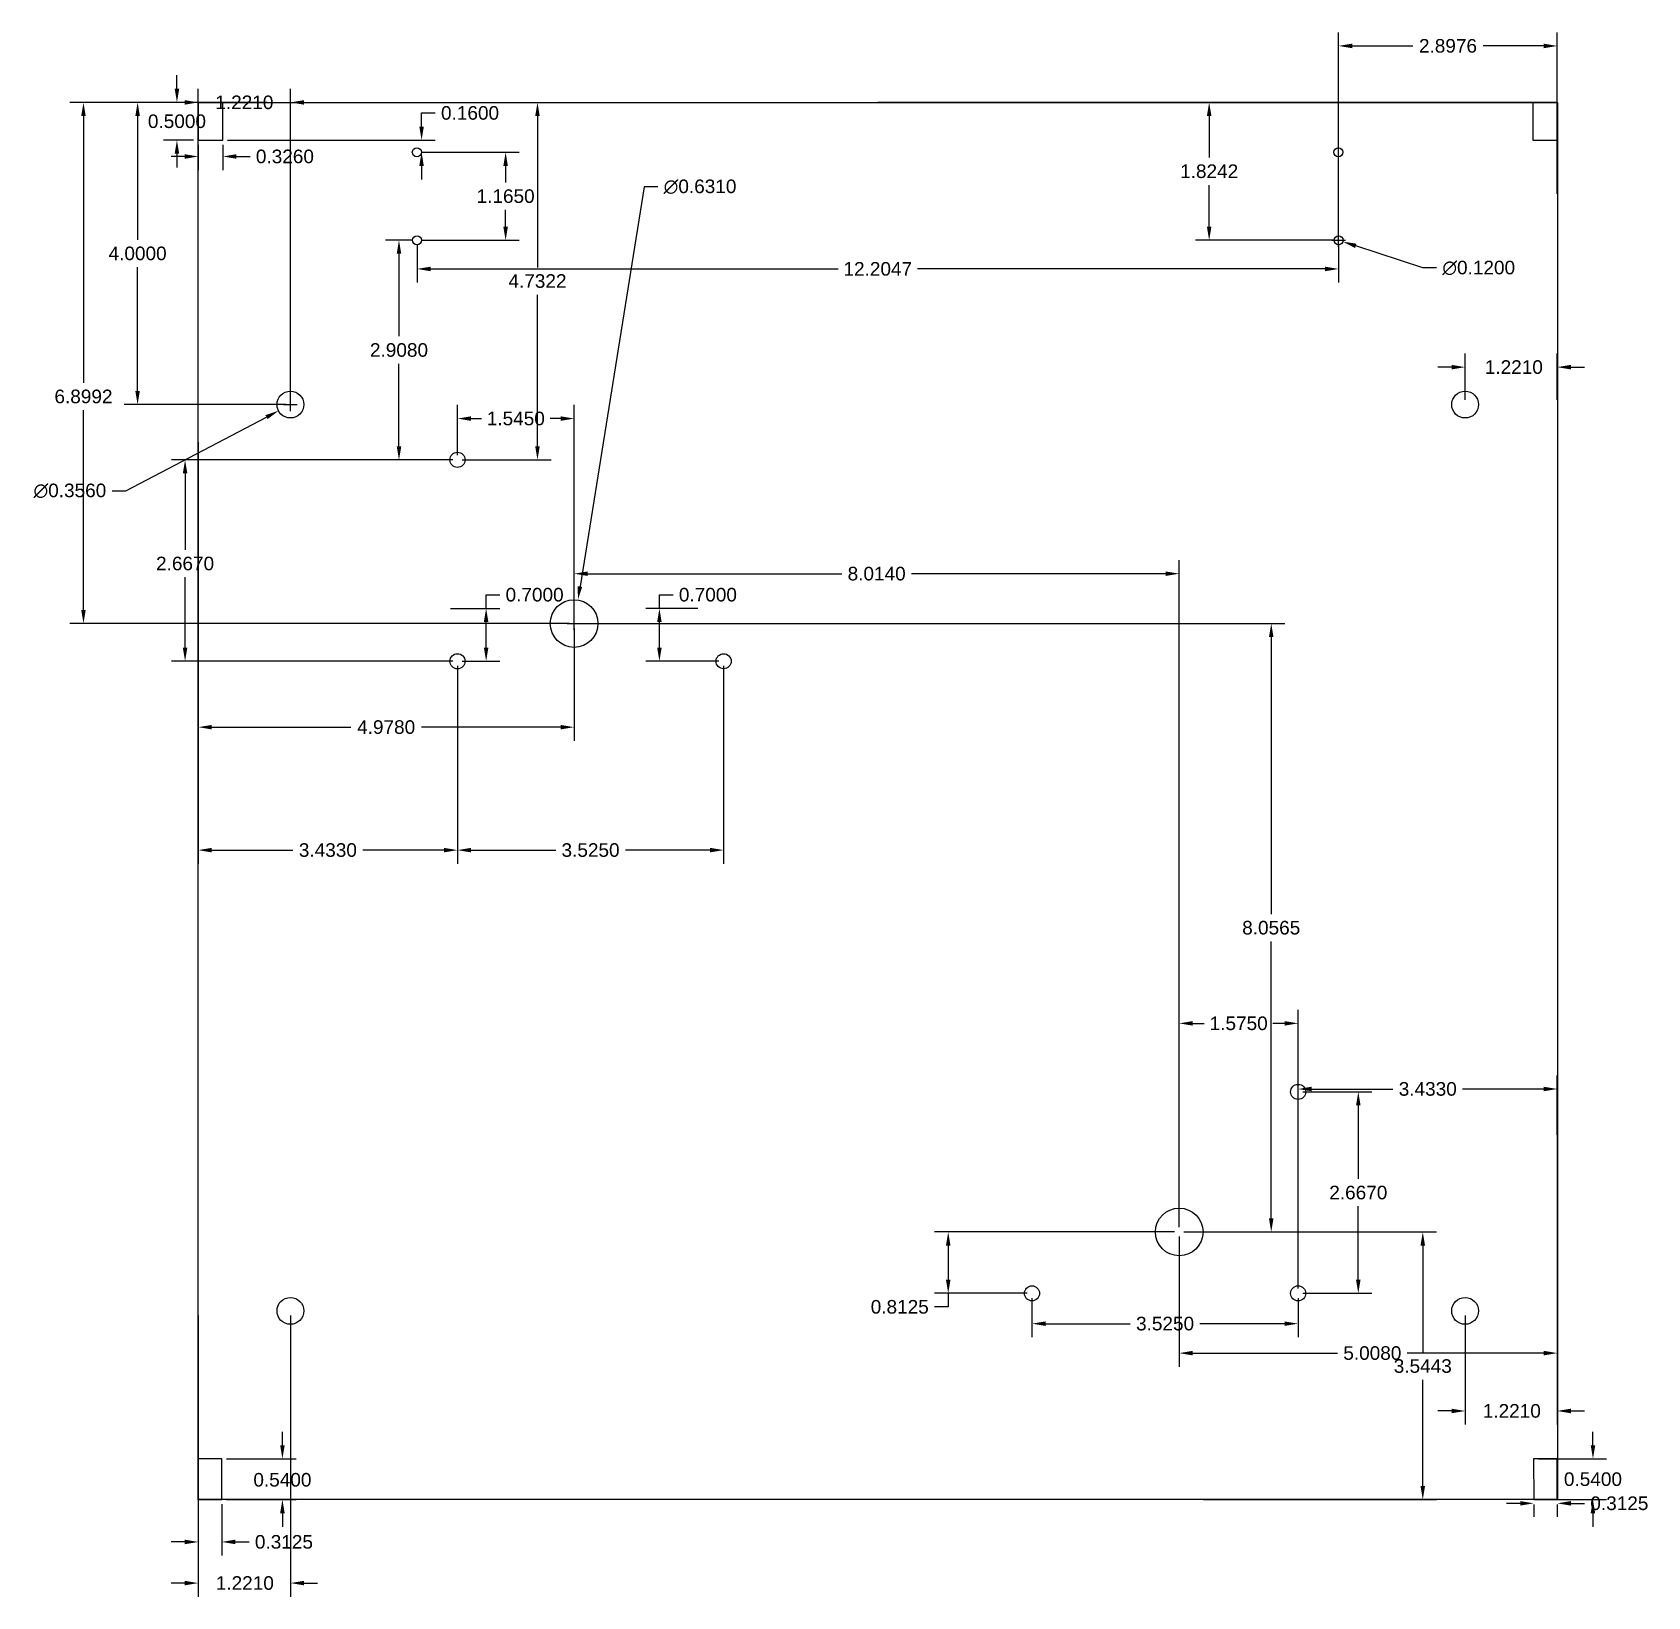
# Model space of a CAD drawing. Header units: inches. Extents: x 3.6 to 25, y 4.8 to 25.5.
import ezdxf

# ---------------------------------------------------------------- set-up
doc = ezdxf.new("R2010")
doc.units = ezdxf.units.IN
doc.header["$MEASUREMENT"] = 0
doc.layers.get('0').update_dxf_attribs({"color": 1})
doc.layers.add('dimensions', color=4, linetype='Continuous')
doc.layers.add('non-cut features', color=3, linetype='Continuous')
doc.styles.get("Standard").update_dxf_attribs({"font": 'Arial Regular.ttf'})
doc.dimstyles.get("Standard").update_dxf_attribs({"dimtxt": 0.18, "dimasz": 0.18, "dimexe": 0.18, "dimexo": 0.0625, "dimgap": 0.09, "dimtad": 0, "dimtih": 1, "dimtoh": 1, "dimdec": 4, "dimzin": 0, "dimdsep": 46, "dimtxsty": 'Standard', "dimcen": 0.09, "dimadec": 0, "dimazin": 0, "dimtfac": 1, "dimtdec": 4, "dimtofl": 0, "dimtmove": 0, "dimatfit": 3, "dimfxl": 1, "dimtolj": 1, "dimtzin": 0, "dimarcsym": 0})

# ---------------------------------------------------------------- blocks, each defined once
blk = doc.blocks.new('*D2')
at = {"layer": 'Defpoints', "color": 0, "transparency": 16777216}
for p in [(5.817, 24.573), (5.817, 20.573), (7.038, 20.573)]:
    blk.add_point(p, dxfattribs=at)
at = {"layer": 'dimensions', "color": 0, "lineweight": -2, "transparency": 16777216}
for p, q in [((5.817, 20.635), (5.817, 24.753)), ((7.038, 20.635), (7.038, 24.753)), ((5.637, 24.573), (5.457, 24.573)), ((7.218, 24.573), (7.398, 24.573))]:
    blk.add_line(p, q, dxfattribs=at)
at = {"layer": 'dimensions', "color": 0, "transparency": 16777216}
for points in [[(5.637, 24.603), (5.637, 24.543), (5.817, 24.573)], [(7.218, 24.603), (7.218, 24.543), (7.038, 24.573)]]:
    blk.add_solid(points, dxfattribs=at)
at = {"layer": 'dimensions', "color": 0, "transparency": 16777216, "insert": (6.428, 24.573), "char_height": 0.18, "attachment_point": 5}
blk.add_mtext('\\A1;1.2210', dxfattribs=at)
blk = doc.blocks.new('*D3')
at = {"layer": 'Defpoints', "color": 0, "transparency": 16777216}
for p in [(5.817, 19.573), (9.25, 17.174), (5.817, 14.673)]:
    blk.add_point(p, dxfattribs=at)
at = {"layer": 'dimensions', "color": 0, "lineweight": -2, "transparency": 16777216}
for p, q in [((5.817, 19.51), (5.817, 14.493)), ((9.25, 17.111), (9.25, 14.493)), ((5.997, 14.673), (7.072, 14.673)), ((9.07, 14.673), (7.996, 14.673))]:
    blk.add_line(p, q, dxfattribs=at)
at = {"layer": 'dimensions', "color": 0, "transparency": 16777216}
for points in [[(5.997, 14.703), (5.997, 14.643), (5.817, 14.673)], [(9.07, 14.703), (9.07, 14.643), (9.25, 14.673)]]:
    blk.add_solid(points, dxfattribs=at)
at = {"layer": 'dimensions', "color": 0, "transparency": 16777216, "insert": (7.534, 14.673), "char_height": 0.18, "attachment_point": 5}
blk.add_mtext('\\A1;3.4330', dxfattribs=at)
blk = doc.blocks.new('*D4')
at = {"layer": 'Defpoints', "color": 0, "transparency": 16777216}
for p in [(9.25, 17.174), (12.775, 17.174), (12.775, 14.673)]:
    blk.add_point(p, dxfattribs=at)
at = {"layer": 'dimensions', "color": 0, "lineweight": -2, "transparency": 16777216}
for p, q in [((9.25, 17.111), (9.25, 14.493)), ((12.775, 17.111), (12.775, 14.493)), ((9.43, 14.673), (10.551, 14.673)), ((12.595, 14.673), (11.475, 14.673))]:
    blk.add_line(p, q, dxfattribs=at)
at = {"layer": 'dimensions', "color": 0, "transparency": 16777216}
for points in [[(9.43, 14.703), (9.43, 14.643), (9.25, 14.673)], [(12.595, 14.703), (12.595, 14.643), (12.775, 14.673)]]:
    blk.add_solid(points, dxfattribs=at)
at = {"layer": 'dimensions', "color": 0, "transparency": 16777216, "insert": (11.013, 14.673), "char_height": 0.18, "attachment_point": 5}
blk.add_mtext('\\A1;3.5250', dxfattribs=at)
blk = doc.blocks.new('*D6')
at = {"layer": 'Defpoints', "color": 0, "transparency": 16777216}
for p in [(10.795, 17.674), (20.028, 17.674), (18.809, 9.617)]:
    blk.add_point(p, dxfattribs=at)
at = {"layer": 'dimensions', "color": 0, "lineweight": -2, "transparency": 16777216}
for p, q in [((10.858, 17.674), (20.208, 17.674)), ((20.028, 17.494), (20.028, 13.827)), ((20.028, 9.797), (20.028, 13.464)), ((18.872, 9.617), (20.208, 9.617))]:
    blk.add_line(p, q, dxfattribs=at)
at = {"layer": 'dimensions', "color": 0, "transparency": 16777216}
for points in [[(19.998, 17.494), (20.058, 17.494), (20.028, 17.674)], [(19.998, 9.797), (20.058, 9.797), (20.028, 9.617)]]:
    blk.add_solid(points, dxfattribs=at)
at = {"layer": 'dimensions', "color": 0, "transparency": 16777216, "insert": (20.028, 13.645), "char_height": 0.18, "attachment_point": 5}
blk.add_mtext('\\A1;8.0565', dxfattribs=at)
blk = doc.blocks.new('*D7')
at = {"layer": 'Defpoints', "color": 0, "transparency": 16777216}
for p in [(8.796, 24.573), (10.31, 24.573), (9.25, 19.84)]:
    blk.add_point(p, dxfattribs=at)
at = {"layer": 'dimensions', "color": 0, "lineweight": -2, "transparency": 16777216}
for p, q in [((8.858, 24.573), (10.49, 24.573)), ((10.31, 24.393), (10.31, 22.388)), ((10.31, 20.02), (10.31, 22.025)), ((9.313, 19.84), (10.49, 19.84))]:
    blk.add_line(p, q, dxfattribs=at)
at = {"layer": 'dimensions', "color": 0, "transparency": 16777216}
for points in [[(10.28, 24.393), (10.34, 24.393), (10.31, 24.573)], [(10.28, 20.02), (10.34, 20.02), (10.31, 19.84)]]:
    blk.add_solid(points, dxfattribs=at)
at = {"layer": 'dimensions', "color": 0, "transparency": 16777216, "insert": (10.31, 22.207), "char_height": 0.18, "attachment_point": 5}
blk.add_mtext('\\A1;4.7322', dxfattribs=at)
blk = doc.blocks.new('*D8')
at = {"layer": 'Defpoints', "color": 0, "transparency": 16777216}
for p in [(5.014, 24.573), (6.791, 24.573), (7.038, 20.573)]:
    blk.add_point(p, dxfattribs=at)
at = {"layer": 'dimensions', "color": 0, "lineweight": -2, "transparency": 16777216}
for p, q in [((6.729, 24.573), (4.834, 24.573)), ((5.014, 24.393), (5.014, 22.754)), ((5.014, 20.753), (5.014, 22.392)), ((6.976, 20.573), (4.834, 20.573))]:
    blk.add_line(p, q, dxfattribs=at)
at = {"layer": 'dimensions', "color": 0, "transparency": 16777216}
for points in [[(4.984, 24.393), (5.044, 24.393), (5.014, 24.573)], [(4.984, 20.753), (5.044, 20.753), (5.014, 20.573)]]:
    blk.add_solid(points, dxfattribs=at)
at = {"layer": 'dimensions', "color": 0, "transparency": 16777216, "insert": (5.014, 22.573), "char_height": 0.18, "attachment_point": 5}
blk.add_mtext('\\A1;4.0000', dxfattribs=at)
blk = doc.blocks.new('*D9')
at = {"layer": 'Defpoints', "color": 0, "transparency": 16777216}
for p in [(5.817, 20.135), (10.795, 17.674), (5.817, 16.301)]:
    blk.add_point(p, dxfattribs=at)
at = {"layer": 'dimensions', "color": 0, "lineweight": -2, "transparency": 16777216}
for p, q in [((5.817, 20.073), (5.817, 16.121)), ((10.795, 17.611), (10.795, 16.121)), ((5.997, 16.301), (7.839, 16.301)), ((10.615, 16.301), (8.773, 16.301))]:
    blk.add_line(p, q, dxfattribs=at)
at = {"layer": 'dimensions', "color": 0, "transparency": 16777216}
for points in [[(5.997, 16.331), (5.997, 16.271), (5.817, 16.301)], [(10.615, 16.331), (10.615, 16.271), (10.795, 16.301)]]:
    blk.add_solid(points, dxfattribs=at)
at = {"layer": 'dimensions', "color": 0, "transparency": 16777216, "insert": (8.306, 16.301), "char_height": 0.18, "attachment_point": 5}
blk.add_mtext('\\A1;4.9780', dxfattribs=at)
blk = doc.blocks.new('*D10')
at = {"layer": 'Defpoints', "color": 0, "transparency": 16777216}
for p in [(4.297, 24.573), (5.817, 24.573), (10.795, 17.674)]:
    blk.add_point(p, dxfattribs=at)
at = {"layer": 'dimensions', "color": 0, "lineweight": -2, "transparency": 16777216}
for p, q in [((5.755, 24.573), (4.117, 24.573)), ((4.297, 24.393), (4.297, 20.86)), ((4.297, 17.854), (4.297, 20.497)), ((10.733, 17.674), (4.117, 17.674))]:
    blk.add_line(p, q, dxfattribs=at)
at = {"layer": 'dimensions', "color": 0, "transparency": 16777216}
for points in [[(4.267, 24.393), (4.327, 24.393), (4.297, 24.573)], [(4.267, 17.854), (4.327, 17.854), (4.297, 17.674)]]:
    blk.add_solid(points, dxfattribs=at)
at = {"layer": 'dimensions', "color": 0, "transparency": 16777216, "insert": (4.297, 20.679), "char_height": 0.18, "attachment_point": 5}
blk.add_mtext('\\A1;6.8992', dxfattribs=at)
blk = doc.blocks.new('*D12')
at = {"layer": 'Defpoints', "color": 0, "transparency": 16777216}
for p in [(9.25, 19.84), (5.643, 17.174), (9.25, 17.174)]:
    blk.add_point(p, dxfattribs=at)
at = {"layer": 'dimensions', "color": 0, "lineweight": -2, "transparency": 16777216}
for p, q in [((9.188, 19.84), (5.463, 19.84)), ((5.643, 19.66), (5.643, 18.648)), ((5.643, 17.354), (5.643, 18.286)), ((9.188, 17.174), (5.463, 17.174))]:
    blk.add_line(p, q, dxfattribs=at)
at = {"layer": 'dimensions', "color": 0, "transparency": 16777216}
for points in [[(5.613, 19.66), (5.673, 19.66), (5.643, 19.84)], [(5.613, 17.354), (5.673, 17.354), (5.643, 17.174)]]:
    blk.add_solid(points, dxfattribs=at)
at = {"layer": 'dimensions', "color": 0, "transparency": 16777216, "insert": (5.643, 18.467), "char_height": 0.18, "attachment_point": 5}
blk.add_mtext('\\A1;2.6670', dxfattribs=at)
blk = doc.blocks.new('*D13')
at = {"layer": 'Defpoints', "color": 0, "transparency": 16777216}
for p in [(20.384, 11.472), (20.384, 8.805), (21.181, 8.805)]:
    blk.add_point(p, dxfattribs=at)
at = {"layer": 'dimensions', "color": 0, "lineweight": -2, "transparency": 16777216}
for p, q in [((20.447, 11.472), (21.361, 11.472)), ((21.181, 11.292), (21.181, 10.319)), ((21.181, 8.985), (21.181, 9.957)), ((20.447, 8.805), (21.361, 8.805))]:
    blk.add_line(p, q, dxfattribs=at)
at = {"layer": 'dimensions', "color": 0, "transparency": 16777216}
for points in [[(21.151, 11.292), (21.211, 11.292), (21.181, 11.472)], [(21.151, 8.985), (21.211, 8.985), (21.181, 8.805)]]:
    blk.add_solid(points, dxfattribs=at)
at = {"layer": 'dimensions', "color": 0, "transparency": 16777216, "insert": (21.181, 10.138), "char_height": 0.18, "attachment_point": 5}
blk.add_mtext('\\A1;2.6670', dxfattribs=at)
blk = doc.blocks.new('*D14')
at = {"layer": 'Defpoints', "color": 0, "transparency": 16777216}
for p in [(23.817, 11.573), (18.809, 9.617), (23.817, 8.013)]:
    blk.add_point(p, dxfattribs=at)
at = {"layer": 'dimensions', "color": 0, "lineweight": -2, "transparency": 16777216}
for p, q in [((23.817, 11.51), (23.817, 7.833)), ((18.809, 9.555), (18.809, 7.833)), ((18.989, 8.013), (20.904, 8.013)), ((23.637, 8.013), (21.829, 8.013))]:
    blk.add_line(p, q, dxfattribs=at)
at = {"layer": 'dimensions', "color": 0, "transparency": 16777216}
for points in [[(18.989, 8.043), (18.989, 7.983), (18.809, 8.013)], [(23.637, 8.043), (23.637, 7.983), (23.817, 8.013)]]:
    blk.add_solid(points, dxfattribs=at)
at = {"layer": 'dimensions', "color": 0, "transparency": 16777216, "insert": (21.367, 8.013), "char_height": 0.18, "attachment_point": 5}
blk.add_mtext('\\A1;5.0080', dxfattribs=at)
blk = doc.blocks.new('*D15')
at = {"layer": 'Defpoints', "color": 0, "transparency": 16777216}
for p in [(18.809, 9.617), (19.067, 6.073), (22.035, 6.073)]:
    blk.add_point(p, dxfattribs=at)
at = {"layer": 'dimensions', "color": 0, "lineweight": -2, "transparency": 16777216}
for p, q in [((18.872, 9.617), (22.215, 9.617)), ((22.035, 9.437), (22.035, 8.022)), ((22.035, 6.253), (22.035, 7.659)), ((19.13, 6.073), (22.215, 6.073))]:
    blk.add_line(p, q, dxfattribs=at)
at = {"layer": 'dimensions', "color": 0, "transparency": 16777216}
for points in [[(22.005, 9.437), (22.065, 9.437), (22.035, 9.617)], [(22.005, 6.253), (22.065, 6.253), (22.035, 6.073)]]:
    blk.add_solid(points, dxfattribs=at)
at = {"layer": 'dimensions', "color": 0, "transparency": 16777216, "insert": (22.035, 7.841), "char_height": 0.18, "attachment_point": 5}
blk.add_mtext('\\A1;3.5443', dxfattribs=at)
blk = doc.blocks.new('*D16')
at = {"layer": 'Defpoints', "color": 0, "transparency": 16777216}
for p in [(22.596, 8.573), (23.817, 8.573), (23.817, 7.247)]:
    blk.add_point(p, dxfattribs=at)
at = {"layer": 'dimensions', "color": 0, "lineweight": -2, "transparency": 16777216}
for p, q in [((22.596, 8.51), (22.596, 7.067)), ((23.817, 8.51), (23.817, 7.067)), ((22.416, 7.247), (22.236, 7.247)), ((23.997, 7.247), (24.177, 7.247))]:
    blk.add_line(p, q, dxfattribs=at)
at = {"layer": 'dimensions', "color": 0, "transparency": 16777216}
for points in [[(22.416, 7.277), (22.416, 7.217), (22.596, 7.247)], [(23.997, 7.277), (23.997, 7.217), (23.817, 7.247)]]:
    blk.add_solid(points, dxfattribs=at)
at = {"layer": 'dimensions', "color": 0, "transparency": 16777216, "insert": (23.214, 7.247), "char_height": 0.18, "attachment_point": 5}
blk.add_mtext('\\A1;1.2210', dxfattribs=at)
blk = doc.blocks.new('*D18')
at = {"layer": 'Defpoints', "color": 0, "transparency": 16777216}
for p in [(18.809, 9.617), (15.75, 8.805), (16.859, 8.805)]:
    blk.add_point(p, dxfattribs=at)
at = {"layer": 'dimensions', "color": 0, "lineweight": -2, "transparency": 16777216}
for p, q in [((18.747, 9.617), (15.57, 9.617)), ((15.75, 9.437), (15.75, 8.985)), ((16.797, 8.805), (15.57, 8.805)), ((15.75, 8.805), (15.75, 8.625)), ((15.75, 8.625), (15.57, 8.625))]:
    blk.add_line(p, q, dxfattribs=at)
at = {"layer": 'dimensions', "color": 0, "transparency": 16777216}
for points in [[(15.72, 9.437), (15.78, 9.437), (15.75, 9.617)], [(15.72, 8.985), (15.78, 8.985), (15.75, 8.805)]]:
    blk.add_solid(points, dxfattribs=at)
at = {"layer": 'dimensions', "color": 0, "transparency": 16777216, "insert": (15.108, 8.625), "char_height": 0.18, "attachment_point": 5}
blk.add_mtext('\\A1;0.8125', dxfattribs=at)
blk = doc.blocks.new('*D19')
at = {"layer": 'Defpoints', "color": 0, "transparency": 16777216}
for p in [(18.809, 12.379), (20.384, 11.472), (18.809, 9.617)]:
    blk.add_point(p, dxfattribs=at)
at = {"layer": 'dimensions', "color": 0, "lineweight": -2, "transparency": 16777216}
for p, q in [((18.809, 9.68), (18.809, 12.559)), ((20.384, 11.534), (20.384, 12.559)), ((18.989, 12.379), (19.142, 12.379)), ((20.204, 12.379), (20.051, 12.379))]:
    blk.add_line(p, q, dxfattribs=at)
at = {"layer": 'dimensions', "color": 0, "transparency": 16777216}
for points in [[(18.989, 12.409), (18.989, 12.349), (18.809, 12.379)], [(20.204, 12.409), (20.204, 12.349), (20.384, 12.379)]]:
    blk.add_solid(points, dxfattribs=at)
at = {"layer": 'dimensions', "color": 0, "transparency": 16777216, "insert": (19.597, 12.379), "char_height": 0.18, "attachment_point": 5}
blk.add_mtext('\\A1;1.5750', dxfattribs=at)
blk = doc.blocks.new('*D20')
at = {"layer": 'Defpoints', "color": 0, "transparency": 16777216}
for p in [(5.817, 8.573), (7.038, 8.573), (5.817, 4.968)]:
    blk.add_point(p, dxfattribs=at)
at = {"layer": 'dimensions', "color": 0, "lineweight": -2, "transparency": 16777216}
for p, q in [((5.817, 8.51), (5.817, 4.788)), ((7.038, 8.51), (7.038, 4.788)), ((5.637, 4.968), (5.457, 4.968)), ((7.218, 4.968), (7.398, 4.968))]:
    blk.add_line(p, q, dxfattribs=at)
at = {"layer": 'dimensions', "color": 0, "transparency": 16777216}
for points in [[(5.637, 4.998), (5.637, 4.938), (5.817, 4.968)], [(7.218, 4.998), (7.218, 4.938), (7.038, 4.968)]]:
    blk.add_solid(points, dxfattribs=at)
at = {"layer": 'dimensions', "color": 0, "transparency": 16777216, "insert": (6.434, 4.968), "char_height": 0.18, "attachment_point": 5}
blk.add_mtext('\\A1;1.2210', dxfattribs=at)
blk = doc.blocks.new('*D21')
at = {"layer": 'Defpoints', "color": 0, "transparency": 16777216}
for p in [(7.196, 20.655), (6.881, 20.49)]:
    blk.add_point(p, dxfattribs=at)
at = {"layer": 'dimensions', "color": 0, "lineweight": -2, "transparency": 16777216}
for p, q in [((6.948, 20.573), (7.128, 20.573)), ((7.038, 20.483), (7.038, 20.663)), ((4.857, 19.43), (6.721, 20.407)), ((4.677, 19.43), (4.857, 19.43))]:
    blk.add_line(p, q, dxfattribs=at)
at = {"layer": 'dimensions', "color": 0, "transparency": 16777216}
blk.add_solid([(6.707, 20.433), (6.735, 20.38), (6.881, 20.49)], dxfattribs=at)
at = {"layer": 'dimensions', "color": 0, "transparency": 16777216, "insert": (4.117, 19.43), "char_height": 0.18, "attachment_point": 5}
blk.add_mtext('\\A1;∅0.3560', dxfattribs=at)
blk = doc.blocks.new('*D22')
at = {"layer": 'Defpoints', "color": 0, "transparency": 16777216}
for p in [(23.817, 21.068), (22.596, 20.573), (23.817, 20.573)]:
    blk.add_point(p, dxfattribs=at)
at = {"layer": 'dimensions', "color": 0, "lineweight": -2, "transparency": 16777216}
for p, q in [((22.596, 20.635), (22.596, 21.248)), ((23.817, 20.635), (23.817, 21.248)), ((22.416, 21.068), (22.236, 21.068)), ((23.997, 21.068), (24.177, 21.068))]:
    blk.add_line(p, q, dxfattribs=at)
at = {"layer": 'dimensions', "color": 0, "transparency": 16777216}
for points in [[(22.416, 21.098), (22.416, 21.038), (22.596, 21.068)], [(23.997, 21.098), (23.997, 21.038), (23.817, 21.068)]]:
    blk.add_solid(points, dxfattribs=at)
at = {"layer": 'dimensions', "color": 0, "transparency": 16777216, "insert": (23.241, 21.068), "char_height": 0.18, "attachment_point": 5}
blk.add_mtext('\\A1;1.2210', dxfattribs=at)
blk = doc.blocks.new('*D23')
at = {"layer": 'Defpoints', "color": 0, "transparency": 16777216}
for p in [(23.817, 11.51), (23.817, 10.841), (20.384, 8.805)]:
    blk.add_point(p, dxfattribs=at)
at = {"layer": 'dimensions', "color": 0, "lineweight": -2, "transparency": 16777216}
for p, q in [((20.384, 8.867), (20.384, 11.69)), ((23.817, 10.904), (23.817, 11.69)), ((20.564, 11.51), (21.639, 11.51)), ((23.637, 11.51), (22.563, 11.51))]:
    blk.add_line(p, q, dxfattribs=at)
at = {"layer": 'dimensions', "color": 0, "transparency": 16777216}
for points in [[(20.564, 11.54), (20.564, 11.48), (20.384, 11.51)], [(23.637, 11.54), (23.637, 11.48), (23.817, 11.51)]]:
    blk.add_solid(points, dxfattribs=at)
at = {"layer": 'dimensions', "color": 0, "transparency": 16777216, "insert": (22.101, 11.51), "char_height": 0.18, "attachment_point": 5}
blk.add_mtext('\\A1;3.4330', dxfattribs=at)
blk = doc.blocks.new('*D24')
at = {"layer": 'Defpoints', "color": 0, "transparency": 16777216}
for p in [(18.809, 18.333), (10.795, 17.674), (18.809, 9.617)]:
    blk.add_point(p, dxfattribs=at)
at = {"layer": 'dimensions', "color": 0, "lineweight": -2, "transparency": 16777216}
for p, q in [((10.795, 17.736), (10.795, 18.513)), ((18.809, 9.68), (18.809, 18.513)), ((10.975, 18.333), (14.34, 18.333)), ((18.629, 18.333), (15.264, 18.333))]:
    blk.add_line(p, q, dxfattribs=at)
at = {"layer": 'dimensions', "color": 0, "transparency": 16777216}
for points in [[(10.975, 18.363), (10.975, 18.303), (10.795, 18.333)], [(18.629, 18.363), (18.629, 18.303), (18.809, 18.333)]]:
    blk.add_solid(points, dxfattribs=at)
at = {"layer": 'dimensions', "color": 0, "transparency": 16777216, "insert": (14.802, 18.333), "char_height": 0.18, "attachment_point": 5}
blk.add_mtext('\\A1;8.0140', dxfattribs=at)
blk = doc.blocks.new('*D25')
at = {"layer": 'Defpoints', "color": 0, "transparency": 16777216}
for p in [(9.095, 17.874), (9.63, 17.874), (9.25, 17.174)]:
    blk.add_point(p, dxfattribs=at)
at = {"layer": 'dimensions', "color": 0, "lineweight": -2, "transparency": 16777216}
for p, q in [((9.63, 17.874), (9.63, 18.054)), ((9.63, 18.054), (9.81, 18.054)), ((9.158, 17.874), (9.81, 17.874)), ((9.63, 17.354), (9.63, 17.694)), ((9.313, 17.174), (9.81, 17.174))]:
    blk.add_line(p, q, dxfattribs=at)
at = {"layer": 'dimensions', "color": 0, "transparency": 16777216}
for points in [[(9.6, 17.694), (9.66, 17.694), (9.63, 17.874)], [(9.6, 17.354), (9.66, 17.354), (9.63, 17.174)]]:
    blk.add_solid(points, dxfattribs=at)
at = {"layer": 'dimensions', "color": 0, "transparency": 16777216, "insert": (10.272, 18.054), "char_height": 0.18, "attachment_point": 5}
blk.add_mtext('\\A1;0.7000', dxfattribs=at)
blk = doc.blocks.new('*D26')
at = {"layer": 'Defpoints', "color": 0, "transparency": 16777216}
for p in [(11.925, 17.874), (12.495, 17.874), (12.775, 17.174)]:
    blk.add_point(p, dxfattribs=at)
at = {"layer": 'dimensions', "color": 0, "lineweight": -2, "transparency": 16777216}
for p, q in [((11.925, 17.874), (11.925, 18.054)), ((11.925, 18.054), (12.105, 18.054)), ((12.433, 17.874), (11.745, 17.874)), ((11.925, 17.354), (11.925, 17.694)), ((12.713, 17.174), (11.745, 17.174))]:
    blk.add_line(p, q, dxfattribs=at)
at = {"layer": 'dimensions', "color": 0, "transparency": 16777216}
for points in [[(11.895, 17.694), (11.955, 17.694), (11.925, 17.874)], [(11.895, 17.354), (11.955, 17.354), (11.925, 17.174)]]:
    blk.add_solid(points, dxfattribs=at)
at = {"layer": 'dimensions', "color": 0, "transparency": 16777216, "insert": (12.567, 18.054), "char_height": 0.18, "attachment_point": 5}
blk.add_mtext('\\A1;0.7000', dxfattribs=at)
blk = doc.blocks.new('*D27')
at = {"layer": 'Defpoints', "color": 0, "transparency": 16777216}
for p in [(10.845, 17.985), (10.745, 17.362)]:
    blk.add_point(p, dxfattribs=at)
at = {"layer": 'dimensions', "color": 0, "lineweight": -2, "transparency": 16777216}
for p, q in [((11.722, 23.456), (10.874, 18.163)), ((11.902, 23.456), (11.722, 23.456)), ((10.795, 17.584), (10.795, 17.764)), ((10.705, 17.674), (10.885, 17.674))]:
    blk.add_line(p, q, dxfattribs=at)
at = {"layer": 'dimensions', "color": 0, "transparency": 16777216}
blk.add_solid([(10.844, 18.168), (10.903, 18.158), (10.845, 17.985)], dxfattribs=at)
at = {"layer": 'dimensions', "color": 0, "transparency": 16777216, "insert": (12.463, 23.456), "char_height": 0.18, "attachment_point": 5}
blk.add_mtext('\\A1;∅0.6310', dxfattribs=at)
blk = doc.blocks.new('*D28')
at = {"layer": 'Defpoints', "color": 0, "transparency": 16777216}
for p in [(10.795, 20.387), (9.25, 19.84), (10.795, 17.674)]:
    blk.add_point(p, dxfattribs=at)
at = {"layer": 'dimensions', "color": 0, "lineweight": -2, "transparency": 16777216}
for p, q in [((9.25, 19.903), (9.25, 20.567)), ((10.795, 17.736), (10.795, 20.567)), ((9.43, 20.387), (9.568, 20.387)), ((10.615, 20.387), (10.477, 20.387))]:
    blk.add_line(p, q, dxfattribs=at)
at = {"layer": 'dimensions', "color": 0, "transparency": 16777216}
for points in [[(9.43, 20.417), (9.43, 20.357), (9.25, 20.387)], [(10.615, 20.417), (10.615, 20.357), (10.795, 20.387)]]:
    blk.add_solid(points, dxfattribs=at)
at = {"layer": 'dimensions', "color": 0, "transparency": 16777216, "insert": (10.023, 20.387), "char_height": 0.18, "attachment_point": 5}
blk.add_mtext('\\A1;1.5450', dxfattribs=at)
blk = doc.blocks.new('*D29')
at = {"layer": 'Defpoints', "color": 0, "transparency": 16777216}
for p in [(5.535, 24.573), (5.817, 24.573), (5.817, 24.073)]:
    blk.add_point(p, dxfattribs=at)
at = {"layer": 'dimensions', "color": 0, "lineweight": -2, "transparency": 16777216}
for p, q in [((5.535, 24.753), (5.535, 24.933)), ((5.755, 24.573), (5.355, 24.573)), ((5.755, 24.073), (5.355, 24.073)), ((5.535, 23.893), (5.535, 23.713))]:
    blk.add_line(p, q, dxfattribs=at)
at = {"layer": 'dimensions', "color": 0, "transparency": 16777216}
for points in [[(5.505, 24.753), (5.565, 24.753), (5.535, 24.573)], [(5.505, 23.893), (5.565, 23.893), (5.535, 24.073)]]:
    blk.add_solid(points, dxfattribs=at)
at = {"layer": 'dimensions', "color": 0, "transparency": 16777216, "insert": (5.535, 24.323), "char_height": 0.18, "attachment_point": 5}
blk.add_mtext('\\A1;0.5000', dxfattribs=at)
blk = doc.blocks.new('*D30')
at = {"layer": 'Defpoints', "color": 0, "transparency": 16777216}
for p in [(5.817, 24.073), (6.143, 24.073), (6.143, 23.857)]:
    blk.add_point(p, dxfattribs=at)
at = {"layer": 'dimensions', "color": 0, "lineweight": -2, "transparency": 16777216}
for p, q in [((5.817, 24.01), (5.817, 23.677)), ((6.143, 24.011), (6.143, 23.677)), ((5.637, 23.857), (5.457, 23.857)), ((6.323, 23.857), (6.503, 23.857))]:
    blk.add_line(p, q, dxfattribs=at)
at = {"layer": 'dimensions', "color": 0, "transparency": 16777216}
for points in [[(5.637, 23.887), (5.637, 23.827), (5.817, 23.857)], [(6.323, 23.887), (6.323, 23.827), (6.143, 23.857)]]:
    blk.add_solid(points, dxfattribs=at)
at = {"layer": 'dimensions', "color": 0, "transparency": 16777216, "insert": (6.965, 23.857), "char_height": 0.18, "attachment_point": 5}
blk.add_mtext('\\A1;0.3260', dxfattribs=at)
blk = doc.blocks.new('*D32')
at = {"layer": 'Defpoints', "color": 0, "transparency": 16777216}
for p in [(6.13, 6.613), (6.13, 6.073), (6.932, 6.073)]:
    blk.add_point(p, dxfattribs=at)
at = {"layer": 'dimensions', "color": 0, "lineweight": -2, "transparency": 16777216}
for p, q in [((6.932, 6.793), (6.932, 6.973)), ((6.192, 6.613), (7.112, 6.613)), ((6.192, 6.073), (7.112, 6.073)), ((6.932, 5.893), (6.932, 5.713))]:
    blk.add_line(p, q, dxfattribs=at)
at = {"layer": 'dimensions', "color": 0, "transparency": 16777216}
for points in [[(6.902, 6.793), (6.962, 6.793), (6.932, 6.613)], [(6.902, 5.893), (6.962, 5.893), (6.932, 6.073)]]:
    blk.add_solid(points, dxfattribs=at)
at = {"layer": 'dimensions', "color": 0, "transparency": 16777216, "insert": (6.932, 6.335), "char_height": 0.18, "attachment_point": 5}
blk.add_mtext('\\A1;0.5400', dxfattribs=at)
blk = doc.blocks.new('*D33')
at = {"layer": 'Defpoints', "color": 0, "transparency": 16777216}
for p in [(23.504, 6.613), (23.505, 6.073), (24.289, 6.073)]:
    blk.add_point(p, dxfattribs=at)
at = {"layer": 'dimensions', "color": 0, "lineweight": -2, "transparency": 16777216}
for p, q in [((24.289, 6.793), (24.289, 6.973)), ((23.566, 6.613), (24.469, 6.613)), ((23.567, 6.073), (24.469, 6.073)), ((24.289, 5.893), (24.289, 5.713))]:
    blk.add_line(p, q, dxfattribs=at)
at = {"layer": 'dimensions', "color": 0, "transparency": 16777216}
for points in [[(24.259, 6.793), (24.319, 6.793), (24.289, 6.613)], [(24.259, 5.893), (24.319, 5.893), (24.289, 6.073)]]:
    blk.add_solid(points, dxfattribs=at)
at = {"layer": 'dimensions', "color": 0, "transparency": 16777216, "insert": (24.289, 6.343), "char_height": 0.18, "attachment_point": 5}
blk.add_mtext('\\A1;0.5400', dxfattribs=at)
blk = doc.blocks.new('*D34')
at = {"layer": 'Defpoints', "color": 0, "transparency": 16777216}
for p in [(23.505, 6.073), (23.817, 6.073), (23.817, 6.024)]:
    blk.add_point(p, dxfattribs=at)
at = {"layer": 'dimensions', "color": 0, "lineweight": -2, "transparency": 16777216}
for p, q in [((23.325, 6.024), (23.145, 6.024)), ((23.505, 6.01), (23.505, 5.844)), ((23.817, 6.01), (23.817, 5.844)), ((23.997, 6.024), (24.177, 6.024))]:
    blk.add_line(p, q, dxfattribs=at)
at = {"layer": 'dimensions', "color": 0, "transparency": 16777216}
for points in [[(23.325, 6.054), (23.325, 5.994), (23.505, 6.024)], [(23.997, 6.054), (23.997, 5.994), (23.817, 6.024)]]:
    blk.add_solid(points, dxfattribs=at)
at = {"layer": 'dimensions', "color": 0, "transparency": 16777216, "insert": (24.639, 6.024), "char_height": 0.18, "attachment_point": 5}
blk.add_mtext('\\A1;0.3125', dxfattribs=at)
blk = doc.blocks.new('*D35')
at = {"layer": 'Defpoints', "color": 0, "transparency": 16777216}
for p in [(5.817, 6.073), (6.13, 6.073), (6.13, 5.513)]:
    blk.add_point(p, dxfattribs=at)
at = {"layer": 'dimensions', "color": 0, "lineweight": -2, "transparency": 16777216}
for p, q in [((5.817, 6.01), (5.817, 5.333)), ((6.13, 6.011), (6.13, 5.333)), ((5.637, 5.513), (5.457, 5.513)), ((6.31, 5.513), (6.49, 5.513))]:
    blk.add_line(p, q, dxfattribs=at)
at = {"layer": 'dimensions', "color": 0, "transparency": 16777216}
for points in [[(5.637, 5.543), (5.637, 5.483), (5.817, 5.513)], [(6.31, 5.543), (6.31, 5.483), (6.13, 5.513)]]:
    blk.add_solid(points, dxfattribs=at)
at = {"layer": 'dimensions', "color": 0, "transparency": 16777216, "insert": (6.952, 5.513), "char_height": 0.18, "attachment_point": 5}
blk.add_mtext('\\A1;0.3125', dxfattribs=at)
blk = doc.blocks.new('*D36')
at = {"layer": 'Defpoints', "color": 0, "transparency": 16777216}
for p in [(16.859, 8.805), (20.384, 8.805), (20.384, 8.403)]:
    blk.add_point(p, dxfattribs=at)
at = {"layer": 'dimensions', "color": 0, "lineweight": -2, "transparency": 16777216}
for p, q in [((16.859, 8.742), (16.859, 8.223)), ((20.384, 8.742), (20.384, 8.223)), ((17.039, 8.403), (18.16, 8.403)), ((20.204, 8.403), (19.084, 8.403))]:
    blk.add_line(p, q, dxfattribs=at)
at = {"layer": 'dimensions', "color": 0, "transparency": 16777216}
for points in [[(17.039, 8.433), (17.039, 8.373), (16.859, 8.403)], [(20.204, 8.433), (20.204, 8.373), (20.384, 8.403)]]:
    blk.add_solid(points, dxfattribs=at)
at = {"layer": 'dimensions', "color": 0, "transparency": 16777216, "insert": (18.622, 8.403), "char_height": 0.18, "attachment_point": 5}
blk.add_mtext('\\A1;3.5250', dxfattribs=at)
blk = doc.blocks.new('*D41')
at = {"layer": 'Defpoints', "color": 0, "transparency": 16777216}
for p in [(15.559, 24.573), (19.206, 24.573), (20.92, 22.749)]:
    blk.add_point(p, dxfattribs=at)
at = {"layer": 'dimensions', "color": 0, "lineweight": -2, "transparency": 16777216}
for p, q in [((15.622, 24.573), (19.386, 24.573)), ((19.206, 24.393), (19.206, 23.842)), ((19.206, 22.929), (19.206, 23.479)), ((20.857, 22.749), (19.026, 22.749))]:
    blk.add_line(p, q, dxfattribs=at)
at = {"layer": 'dimensions', "color": 0, "transparency": 16777216}
for points in [[(19.176, 24.393), (19.236, 24.393), (19.206, 24.573)], [(19.176, 22.929), (19.236, 22.929), (19.206, 22.749)]]:
    blk.add_solid(points, dxfattribs=at)
at = {"layer": 'dimensions', "color": 0, "transparency": 16777216, "insert": (19.206, 23.661), "char_height": 0.18, "attachment_point": 5}
blk.add_mtext('\\A1;1.8242', dxfattribs=at)
blk = doc.blocks.new('*D42')
at = {"layer": 'Defpoints', "color": 0, "transparency": 16777216}
for p in [(8.715, 22.749), (20.92, 22.749), (20.92, 22.368)]:
    blk.add_point(p, dxfattribs=at)
at = {"layer": 'dimensions', "color": 0, "lineweight": -2, "transparency": 16777216}
for p, q in [((8.715, 22.686), (8.715, 22.188)), ((20.92, 22.686), (20.92, 22.188)), ((8.895, 22.368), (14.293, 22.368)), ((20.74, 22.368), (15.342, 22.368))]:
    blk.add_line(p, q, dxfattribs=at)
at = {"layer": 'dimensions', "color": 0, "transparency": 16777216}
for points in [[(8.895, 22.398), (8.895, 22.338), (8.715, 22.368)], [(20.74, 22.398), (20.74, 22.338), (20.92, 22.368)]]:
    blk.add_solid(points, dxfattribs=at)
at = {"layer": 'dimensions', "color": 0, "transparency": 16777216, "insert": (14.817, 22.368), "char_height": 0.18, "attachment_point": 5}
blk.add_mtext('\\A1;12.2047', dxfattribs=at)
blk = doc.blocks.new('*D43')
at = {"layer": 'Defpoints', "color": 0, "transparency": 16777216}
for p in [(23.817, 25.321), (23.817, 23.299), (20.92, 22.749)]:
    blk.add_point(p, dxfattribs=at)
at = {"layer": 'dimensions', "color": 0, "lineweight": -2, "transparency": 16777216}
for p, q in [((20.92, 22.811), (20.92, 25.501)), ((23.817, 23.361), (23.817, 25.501)), ((21.1, 25.321), (21.903, 25.321)), ((23.637, 25.321), (22.834, 25.321))]:
    blk.add_line(p, q, dxfattribs=at)
at = {"layer": 'dimensions', "color": 0, "transparency": 16777216}
for points in [[(21.1, 25.351), (21.1, 25.291), (20.92, 25.321)], [(23.637, 25.351), (23.637, 25.291), (23.817, 25.321)]]:
    blk.add_solid(points, dxfattribs=at)
at = {"layer": 'dimensions', "color": 0, "transparency": 16777216, "insert": (22.369, 25.321), "char_height": 0.18, "attachment_point": 5}
blk.add_mtext('\\A1;2.8976', dxfattribs=at)
blk = doc.blocks.new('*D45')
at = {"layer": 'Defpoints', "color": 0, "transparency": 16777216}
for p in [(8.715, 22.749), (8.476, 19.84), (9.25, 19.84)]:
    blk.add_point(p, dxfattribs=at)
at = {"layer": 'dimensions', "color": 0, "lineweight": -2, "transparency": 16777216}
for p, q in [((8.653, 22.749), (8.296, 22.749)), ((8.476, 22.569), (8.476, 21.476)), ((8.476, 20.02), (8.476, 21.113)), ((9.188, 19.84), (8.296, 19.84))]:
    blk.add_line(p, q, dxfattribs=at)
at = {"layer": 'dimensions', "color": 0, "transparency": 16777216}
for points in [[(8.446, 22.569), (8.506, 22.569), (8.476, 22.749)], [(8.446, 20.02), (8.506, 20.02), (8.476, 19.84)]]:
    blk.add_solid(points, dxfattribs=at)
at = {"layer": 'dimensions', "color": 0, "transparency": 16777216, "insert": (8.476, 21.294), "char_height": 0.18, "attachment_point": 5}
blk.add_mtext('\\A1;2.9080', dxfattribs=at)
blk = doc.blocks.new('*D49')
at = {"layer": 'Defpoints', "color": 0, "transparency": 16777216}
for p in [(8.713, 23.913), (9.888, 23.913), (8.715, 22.749)]:
    blk.add_point(p, dxfattribs=at)
at = {"layer": 'dimensions', "color": 0, "lineweight": -2, "transparency": 16777216}
for p, q in [((8.775, 23.913), (10.068, 23.913)), ((9.888, 23.733), (9.888, 23.512)), ((9.888, 22.929), (9.888, 23.15)), ((8.778, 22.749), (10.068, 22.749))]:
    blk.add_line(p, q, dxfattribs=at)
at = {"layer": 'dimensions', "color": 0, "transparency": 16777216}
for points in [[(9.858, 23.733), (9.918, 23.733), (9.888, 23.913)], [(9.858, 22.929), (9.918, 22.929), (9.888, 22.749)]]:
    blk.add_solid(points, dxfattribs=at)
at = {"layer": 'dimensions', "color": 0, "transparency": 16777216, "insert": (9.888, 23.331), "char_height": 0.18, "attachment_point": 5}
blk.add_mtext('\\A1;1.1650', dxfattribs=at)
blk = doc.blocks.new('*D51')
at = {"layer": 'Defpoints', "color": 0, "transparency": 16777216}
for p in [(6.143, 24.073), (8.775, 24.073), (8.713, 23.913)]:
    blk.add_point(p, dxfattribs=at)
at = {"layer": 'dimensions', "color": 0, "lineweight": -2, "transparency": 16777216}
for p, q in [((8.775, 24.253), (8.775, 24.433)), ((8.775, 24.433), (8.955, 24.433)), ((6.206, 24.073), (8.955, 24.073)), ((8.775, 23.913), (8.955, 23.913)), ((8.775, 23.733), (8.775, 23.553))]:
    blk.add_line(p, q, dxfattribs=at)
at = {"layer": 'dimensions', "color": 0, "transparency": 16777216}
for points in [[(8.745, 24.253), (8.805, 24.253), (8.775, 24.073)], [(8.745, 23.733), (8.805, 23.733), (8.775, 23.913)]]:
    blk.add_solid(points, dxfattribs=at)
at = {"layer": 'dimensions', "color": 0, "transparency": 16777216, "insert": (9.417, 24.433), "char_height": 0.18, "attachment_point": 5}
blk.add_mtext('\\A1;0.1600', dxfattribs=at)
blk = doc.blocks.new('*D52')
at = {"layer": 'Defpoints', "color": 0, "transparency": 16777216}
for p in [(20.863, 22.767), (20.977, 22.73)]:
    blk.add_point(p, dxfattribs=at)
at = {"layer": 'dimensions', "color": 0, "lineweight": -2, "transparency": 16777216}
for p, q in [((20.83, 22.749), (21.01, 22.749)), ((20.92, 22.659), (20.92, 22.839)), ((22.036, 22.381), (21.148, 22.673)), ((22.216, 22.381), (22.036, 22.381))]:
    blk.add_line(p, q, dxfattribs=at)
at = {"layer": 'dimensions', "color": 0, "transparency": 16777216}
blk.add_solid([(21.157, 22.702), (21.138, 22.645), (20.977, 22.73)], dxfattribs=at)
at = {"layer": 'dimensions', "color": 0, "transparency": 16777216, "insert": (22.776, 22.381), "char_height": 0.18, "attachment_point": 5}
blk.add_mtext('\\A1;∅0.1200', dxfattribs=at)

msp = doc.modelspace()

# ---------------------------------------------------------------- linework, layer by layer
for q in [(14.81733, 24.57273), (23.81733, 24.57273)]:
    msp.add_line((23.81733, 24.57273), q)
for points in [[(5.81733, 24.07273), (6.14333, 24.07349), (6.14333, 24.57349), (5.81733, 24.57273)], [(5.81733, 24.57273), (23.81733, 24.57273), (23.81733, 6.07273), (5.81733, 6.07273)], [(23.4929, 24.07263), (23.8189, 24.07261), (23.81937, 24.5726), (23.49337, 24.57207)], [(5.81733, 6.07273), (6.12983, 6.0732), (6.12976, 6.6132), (5.81726, 6.61273)], [(23.50454, 6.07282), (23.81704, 6.07273), (23.81607, 6.61272), (23.50357, 6.61281)]]:
    msp.add_lwpolyline(points, close=True)
for centre, radius in [((8.71252, 23.9135), 0.06), ((20.91721, 23.91354), 0.06), ((8.71502, 22.7485), 0.06), ((20.91971, 22.74854), 0.06), ((7.03837, 20.57273), 0.178), ((22.59637, 20.57273), 0.178), ((9.25031, 19.84048), 0.1), ((9.25033, 17.17353), 0.1), ((12.77534, 17.17357), 0.1), ((20.38433, 11.47153), 0.1), ((16.85938, 8.80453), 0.1), ((20.38433, 8.80453), 0.1), ((7.03833, 8.57273), 0.178), ((22.59633, 8.57273), 0.178)]:
    msp.add_circle(centre, radius)
at = {"layer": 'non-cut features'}
for centre in [(10.79533, 17.67353), (18.80933, 9.61703)]:
    msp.add_circle(centre, 0.31548, dxfattribs=at)
for p in [(23.31733, 24.57273), (23.81733, 6.57273), (5.81733, 6.07273)]:
    msp.add_point(p, dxfattribs=at)

# ---------------------------------------------------------------- dimensions: what is measured, and where the dimension line sits
at = {"layer": 'dimensions'}
for base, p1, p2, picture, middle in [((23.81733, 25.32123), (20.91971, 22.74854), (23.81733, 23.29874), '*D43', (22.36852, 25.32123)), ((23.81733, 21.06788), (22.59637, 20.57273), (23.81733, 20.57273), '*D22', (23.24134, 21.06788)), ((23.81733, 8.01275), (18.80933, 9.61703), (23.81733, 11.57273), '*D14', (21.3665, 8.01275)), ((5.81733, 4.9681), (7.03833, 8.57273), (5.81733, 8.57273), '*D20', (6.43359, 4.9681)), ((23.81733, 7.24744), (22.59633, 8.57273), (23.81733, 8.57273), '*D16', (23.21408, 7.24744)), ((6.12983, 5.51317), (5.81733, 6.07273), (6.12983, 6.0732), '*D35', (6.95186, 5.51317))]:
    dim = msp.add_linear_dim(base=base, p1=p1, p2=p2, dimstyle='Standard', dxfattribs=at)
    dim.commit()
    dim.dimension.update_dxf_attribs({"geometry": picture, "text_midpoint": middle, "dimtype": 160})
for base, p1, p2, picture, middle in [((5.53457, 24.57273), (5.81733, 24.07273), (5.81733, 24.57273), '*D29', (5.53457, 24.32273)), ((8.77502, 24.07349), (8.71252, 23.9135), (6.14333, 24.07349), '*D51', (9.41706, 24.43349)), ((10.310299, 24.572729), (9.250309, 19.840481), (8.795609, 24.572729), '*D7', (10.310299, 22.206605)), ((9.88818, 23.9135), (8.71502, 22.7485), (8.71252, 23.9135), '*D49', (9.88818, 23.331)), ((9.63034, 17.87353), (9.25033, 17.17353), (9.09533, 17.87353), '*D25', (10.27237, 18.05353)), ((11.92522, 17.87353), (12.77534, 17.17357), (12.49534, 17.87353), '*D26', (12.56725, 18.05353)), ((20.02838, 17.67353), (18.80933, 9.61703), (10.79533, 17.67353), '*D6', (20.02838, 13.64528)), ((21.18093, 8.80453), (20.38433, 11.47153), (20.38433, 8.80453), '*D13', (21.18093, 10.13803)), ((15.74997, 8.80453), (18.80933, 9.61703), (16.85938, 8.80453), '*D18', (15.10794, 8.62453))]:
    dim = msp.add_linear_dim(base=base, p1=p1, p2=p2, angle=90, dimstyle='Standard', dxfattribs=at)
    dim.commit()
    dim.dimension.update_dxf_attribs({"geometry": picture, "text_midpoint": middle})
for base, p1, p2, picture, middle in [((5.81733, 24.57273), (7.03837, 20.57273), (5.81733, 20.57273), '*D2', (6.42785, 24.57273)), ((6.14333, 23.85682), (5.81733, 24.07273), (6.14333, 24.07349), '*D30', (6.96537, 23.85682)), ((20.91971, 22.36803), (8.71502, 22.7485), (20.91971, 22.74854), '*D42', (14.81736, 22.36803)), ((10.79533, 20.38664), (9.25031, 19.84048), (10.79533, 17.67353), '*D28', (10.02282, 20.38664)), ((5.81733, 16.30104), (10.79533, 17.67353), (5.81733, 20.13523), '*D9', (8.30633, 16.30104)), ((5.81733, 14.6732), (9.25033, 17.17353), (5.81733, 19.57273), '*D3', (7.53383, 14.6732)), ((18.80933, 18.33306), (10.79533, 17.67353), (18.80933, 9.61703), '*D24', (14.80233, 18.33306)), ((12.77534, 14.6732), (9.25033, 17.17353), (12.77534, 17.17357), '*D4', (11.01284, 14.6732)), ((18.80933, 12.37944), (20.38433, 11.47153), (18.80933, 9.61703), '*D19', (19.59683, 12.37944)), ((23.81733, 11.51023), (20.38433, 8.80453), (23.81733, 10.84123), '*D23', (22.10083, 11.51023)), ((20.3843339883, 8.4029290561), (16.8593839883, 8.8045289208), (20.3843339883, 8.8045289208), '*D36', (18.6218589883, 8.4029290561)), ((23.81704, 6.024), (23.50454, 6.07282), (23.81704, 6.07282), '*D34', (24.63907, 6.024))]:
    dim = msp.add_linear_dim(base=base, p1=p1, p2=p2, dimstyle='Standard', dxfattribs=at)
    dim.commit()
    dim.dimension.update_dxf_attribs({"geometry": picture, "text_midpoint": middle})
for base, p1, p2, picture, middle in [((4.29672, 24.57273), (10.79533, 17.67353), (5.81733, 24.57273), '*D10', (4.29672, 20.6786)), ((5.01363, 24.57273), (7.03837, 20.57273), (6.79107, 24.57273), '*D8', (5.01363, 22.57273)), ((19.20608, 24.57273), (20.91971, 22.74854), (15.55916, 24.57273), '*D41', (19.20608, 23.66064)), ((8.47573, 19.84048), (8.71502, 22.7485), (9.25031, 19.84048), '*D45', (8.47573, 21.29449)), ((5.642828, 17.173529), (9.250309, 19.840481), (9.250334, 17.173529), '*D12', (5.642828, 18.46683)), ((22.03489, 6.07273), (18.80933, 9.61703), (19.06733, 6.07273), '*D15', (22.03489, 7.8407)), ((6.93204, 6.0732), (6.12976, 6.6132), (6.12983, 6.0732), '*D32', (6.93204, 6.33502)), ((24.2889, 6.07282), (23.50357, 6.61281), (23.50454, 6.07282), '*D33', (24.2889, 6.34281))]:
    dim = msp.add_linear_dim(base=base, p1=p1, p2=p2, angle=90, dimstyle='Standard', dxfattribs=at)
    dim.commit()
    dim.dimension.update_dxf_attribs({"geometry": picture, "text_midpoint": middle, "dimtype": 160})
for p1, p2, picture, middle in [((10.7454, 17.36202), (10.84527, 17.98504), '*D27', (12.46253, 23.45593)), ((20.86272, 22.76733), (20.97669, 22.72976), '*D52', (22.77607, 22.38057)), ((7.19603, 20.65534), (6.8807, 20.49011), '*D21', (4.11715, 19.42995))]:
    dim = msp.add_diameter_dim_2p(p1=p1, p2=p2, dimstyle='Standard', dxfattribs=at)
    dim.commit()
    dim.dimension.update_dxf_attribs({"geometry": picture, "text_midpoint": middle, "dimtype": 163})

doc.saveas('drawing.dxf')
